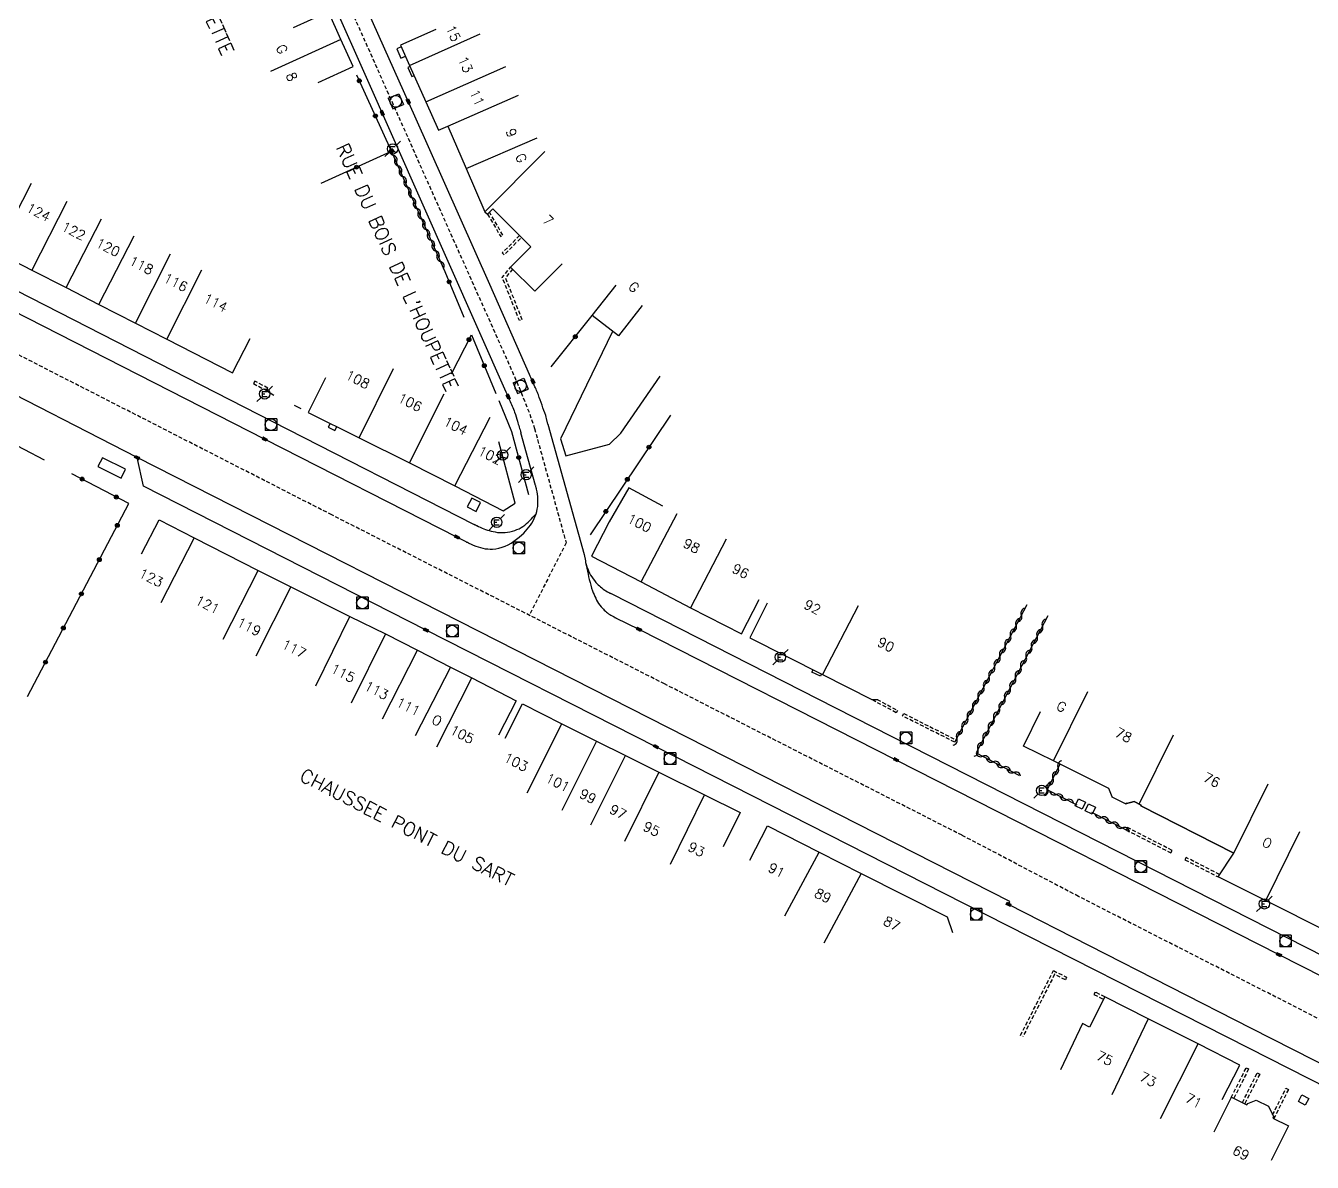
# Model space of a CAD drawing. Header units: millimetres. Extents: x 134000 to 135000, y 131000 to 132000.
# Drawn here: x 134129.2 to 134295.6, y 131115.6 to 131262.6 of the extents above; entities that cross this region are included whole.
import ezdxf
from ezdxf.enums import TextEntityAlignment as Align

# ---------------------------------------------------------------- set-up
doc = ezdxf.new("R2010")
doc.units = ezdxf.units.MM
doc.linetypes.add('DASHED', pattern=[0.75, 0.5, -0.25])
doc.layers.get('0').update_dxf_attribs({"linetype": 'CONTINUOUS'})
for name, color, linetype in [('W0001', 6, 'DASHED'), ('W0008', 7, 'CONTINUOUS'), ('W0100', 7, 'CONTINUOUS'), ('W0112', 1, 'DASHED'), ('W0310', 3, 'CONTINUOUS'), ('W0322', 7, 'CONTINUOUS'), ('W0400', 7, 'CONTINUOUS'), ('W0420', 7, 'CONTINUOUS'), ('W0471', 7, 'CONTINUOUS'), ('W0989', 7, 'CONTINUOUS'), ('W0991', 7, 'CONTINUOUS'), ('W1102', 7, 'CONTINUOUS')]:
    doc.layers.add(name, color=color, linetype=linetype)
doc.styles.get("Standard").update_dxf_attribs({"font": 'romans.shx', "width": 0.85})

# ---------------------------------------------------------------- blocks, each defined once
blk = doc.blocks.new('t310o')
at = {"color": 0, "linetype": 'Continuous'}
for centre, start, end in [((-0.5, 0.38), 216.8699, 323.1304), ((0.5, -0.37), 36.8699, 143.1303)]:
    blk.add_arc(centre, 0.625, start, end, dxfattribs=at)
blk = doc.blocks.new('T400')
for p, q in [((-0.15, 0.3), (0.15, 0.3)), ((-0.15, -0.25), (-0.15, 0.3)), ((-0.15, 0.15), (0.15, 0.15)), ((-0.15, 0), (0.15, 0)), ((0.15, 0.3), (0.15, -0.25)), ((-0.15, -0.15), (0.15, -0.15)), ((-0.15, -0.25), (-0.15, -0.3)), ((-0.15, -0.3), (0.15, -0.3)), ((0.15, -0.3), (0.15, -0.25))]:
    blk.add_line(p, q)
blk = doc.blocks.new('T420')
for p, q in [((0.75, 0.75), (-0.75, 0.75)), ((-0.75, 0.75), (-0.75, -0.75)), ((0.75, 0.75), (0.75, -0.75)), ((0.75, -0.75), (-0.75, -0.75))]:
    blk.add_line(p, q)
blk.add_ellipse((0, 0), major_axis=(-0.53, 0.53), ratio=1, start_param=3.926991, end_param=10.210176)
blk = doc.blocks.new('T471')
for p, q in [((-0.333334, 0.333334), (-0.333334, -0.333334)), ((-0.333334, 0.333334), (0.333334, 0.333334)), ((-0.333334, 0), (0, 0)), ((0.500001, 0.500001), (1.000002, 1.000002)), ((-0.500001, -0.500001), (-1.000002, -1.000002)), ((-0.333334, -0.333334), (0.333334, -0.333334))]:
    blk.add_line(p, q)
blk.add_ellipse((0, 0), major_axis=(0.471405, 0.471405), ratio=1, start_param=5.4977871438, end_param=11.780972451)
blk = doc.blocks.new('t112o')
at = {"color": 0, "linetype": 'Continuous'}
for p, q in [((-0.5, 0.5), (0.5, 0.5)), ((-0.5, -0.5), (-0.5, 0.5)), ((0.5, 0.5), (0.5, -0.5)), ((0.5, -0.5), (-0.5, -0.5))]:
    blk.add_line(p, q, dxfattribs=at)
blk = doc.blocks.new('t322o')
at = {"color": 0, "linetype": 'Continuous'}
for radius in [0.25, 0.15]:
    blk.add_circle((0, 0), radius, dxfattribs=at)

msp = doc.modelspace()

# ---------------------------------------------------------------- linework, layer by layer
at = {"layer": 'W0001', "flags": 128}
msp.add_lwpolyline([(134136.02, 131334.53), (134139.71, 131329.93), (134142.5, 131325.94), (134146.5, 131319.79), (134149.53, 131314.6), (134152.17, 131309.57), (134158.32, 131294.08), (134163.35, 131282.43), (134183.24, 131237.72), (134191.31, 131219.67), (134192.99, 131215.84), (134194.35, 131212.41), (134194.97, 131210.53)], dxfattribs=at)
at = {"layer": 'W0001'}
for points in [[(134559.15, 131000), (134556.23, 131001.6), (134537.66, 131011.41), (134517.13, 131022.04), (134493.16, 131034.2), (134479.78, 131040.98), (134465.86, 131048.07), (134435.81, 131063.57), (134392.78, 131085.16), (134361.14, 131101.25), (134329.19, 131117.5), (134297.56, 131133.56), (134265.34, 131149.98), (134250.28, 131157.89), (134211.8, 131177.47), (134168.77, 131199.34), (134112.75, 131227.97), (134087.52, 131240.88), (134071.33, 131249.22), (134059.63, 131255.08), (134048.45, 131261.05), (134034.53, 131268.62), (134000, 131287.58)], [(134194.97, 131210.53), (134199.06, 131195.73), (134194.3, 131186.36)]]:
    msp.add_lwpolyline(points, dxfattribs=at)
at = {"layer": 'W0008'}
for points in [[(134133.72, 131333.11, -0.002913), (134135.32, 131331.1, -0.010332), (134136.81, 131329.13, -0.000748), (134140.85, 131323.54, -0.006576), (134141.3, 131322.89, -0.010453), (134143.54, 131319.44, -0.011054), (134145.53, 131316.08, -0.005828), (134147.37, 131312.7, -0.005866), (134149.13, 131309.29, -0.003489), (134152.18, 131303.1, -0.00768), (134153.5, 131300.25), (134165.35, 131273.67), (134173.02, 131256.39), (134191.27, 131215.28, -0.000842), (134191.74, 131214.21, -0.001145), (134192.09, 131213.42, -0.02009), (134192.4, 131212.63, -0.013837), (134192.76, 131211.46, 0.006827), (134193.22, 131209.98)], [(134196.72, 131211.09), (134196.53, 131211.83, 0.01429), (134196.42, 131212.19, 0.00366), (134195.95, 131213.56, 0.003783), (134195.47, 131214.88, 0.012936), (134195.32, 131215.26, 0.001829), (134195.03, 131215.94, 0.00078), (134194.33, 131217.51), (134189.19, 131229.14), (134179.5, 131250.93), (134164.2, 131285.2), (134159.85, 131294.96, -0.077487), (134159.68, 131295.6, -0.035844), (134159.62, 131297.02, -0.059332), (134159.78, 131298.1, -0.038723), (134160.35, 131299.67, -0.058549), (134161.29, 131301.24, -0.069905), (134162.39, 131302.31, -0.049515), (134164, 131303.26, -0.07357), (134165.22, 131303.62), (134186.33, 131306.63)]]:
    msp.add_lwpolyline(points, format="xyb", dxfattribs=at)
for points in [[(134404, 131071.04), (134287.36, 131130.33), (134250.5, 131149.06), (134210.67, 131169.36), (134180.95, 131184.45), (134144.42, 131203.06), (134143.58, 131206.77), (134102.25, 131228), (134076.25, 131241.25), (134076.23, 131241.25), (134060.58, 131249.47), (134050.2, 131254.89), (134041.08, 131259.86), (134041.06, 131259.88), (134002.38, 131281.09), (134000, 131282.39)], [(134177.74, 131259.9), (134177.16, 131259.64), (134177.7, 131258.46), (134178.27, 131258.72)], [(134178.88, 131257.36), (134178.59, 131257.23), (134179.1, 131256.08), (134179.4, 131256.21)], [(134094.52, 131242.62), (134160.08, 131209.14), (134184.95, 131196.48), (134186.11, 131195.89), (134186.14, 131195.88), (134186.19, 131195.84), (134186.22, 131195.83), (134186.25, 131195.81), (134186.3, 131195.8), (134186.33, 131195.77), (134186.38, 131195.75), (134186.41, 131195.73), (134186.44, 131195.72), (134186.48, 131195.69), (134186.77, 131195.55), (134187.06, 131195.42), (134187.38, 131195.31), (134187.67, 131195.2), (134187.98, 131195.11), (134188.3, 131195.03), (134188.61, 131194.97), (134188.92, 131194.94), (134189.25, 131194.91), (134189.56, 131194.92), (134189.56, 131194.92), (134189.97, 131194.95), (134190.38, 131195.03), (134190.78, 131195.16), (134191.17, 131195.31), (134191.56, 131195.48), (134191.94, 131195.7), (134192.3, 131195.94), (134192.66, 131196.19), (134193, 131196.47), (134193.33, 131196.75), (134193.58, 131197), (134193.81, 131197.23), (134194.03, 131197.5), (134194.25, 131197.75), (134194.45, 131198.03), (134194.63, 131198.3), (134194.8, 131198.59), (134194.94, 131198.89), (134195.08, 131199.19), (134195.19, 131199.5), (134195.27, 131199.8), (134195.33, 131200.11), (134195.39, 131200.42), (134195.42, 131200.75), (134195.42, 131201.08), (134195.42, 131201.39), (134195.41, 131201.72), (134195.36, 131202.03), (134195.31, 131202.34), (134195.23, 131202.66), (134195.23, 131202.72), (134195.22, 131202.77), (134195.2, 131202.81), (134195.19, 131202.86), (134195.17, 131202.91), (134195.16, 131202.97), (134195.14, 131203.02), (134195.14, 131203.06), (134195.13, 131203.11), (134195.11, 131203.16), (134193.22, 131209.98)], [(134124.23, 131230.27), (134161.09, 131211.44), (134187.09, 131198.16), (134187.09, 131198.16), (134187.14, 131198.14), (134187.17, 131198.12), (134187.22, 131198.11), (134187.25, 131198.08), (134187.3, 131198.06), (134187.34, 131198.05), (134187.38, 131198.02), (134187.42, 131198), (134187.45, 131197.98), (134187.5, 131197.97), (134187.72, 131197.86), (134187.95, 131197.75), (134188.19, 131197.64), (134188.41, 131197.55), (134188.64, 131197.47), (134188.89, 131197.38), (134189.13, 131197.31), (134189.38, 131197.25), (134189.63, 131197.19), (134189.88, 131197.14), (134189.88, 131197.14), (134190.19, 131197.09), (134190.52, 131197.08), (134190.83, 131197.08), (134191.16, 131197.08), (134191.48, 131197.11), (134191.8, 131197.16), (134192.11, 131197.23), (134192.41, 131197.33), (134192.7, 131197.44), (134192.98, 131197.56), (134192.98, 131197.56), (134193.25, 131197.7), (134193.48, 131197.86), (134193.72, 131198.03), (134193.94, 131198.22), (134194.16, 131198.42), (134194.38, 131198.62), (134194.58, 131198.83), (134194.78, 131199.05), (134194.98, 131199.27), (134195.19, 131199.5)], [(134168.55, 131211.19), (134168.3, 131210.7), (134169.17, 131210.25), (134169.42, 131210.75)], [(134196.72, 131211.09), (134201.38, 131194.23), (134201.55, 131193.42), (134201.55, 131193.39), (134201.56, 131193.38), (134201.56, 131193.34), (134201.56, 131193.33), (134201.58, 131193.3), (134201.58, 131193.28), (134201.58, 131193.25), (134201.59, 131193.23), (134201.59, 131193.2), (134201.59, 131193.19), (134201.67, 131192.81), (134201.75, 131192.45), (134201.83, 131192.08), (134201.91, 131191.7), (134201.98, 131191.34), (134202.06, 131190.97), (134202.16, 131190.61), (134202.25, 131190.25), (134202.36, 131189.88), (134202.48, 131189.52), (134202.58, 131189.28), (134202.67, 131189.03), (134202.78, 131188.8), (134202.89, 131188.56), (134203, 131188.33), (134203.13, 131188.09), (134203.27, 131187.88), (134203.42, 131187.67), (134203.58, 131187.45), (134203.75, 131187.27), (134203.88, 131187.14), (134204, 131187.02), (134204.14, 131186.89), (134204.27, 131186.77), (134204.42, 131186.66), (134204.56, 131186.56), (134204.72, 131186.45), (134204.86, 131186.36), (134205.02, 131186.27), (134205.19, 131186.19), (134205.2, 131186.17), (134205.23, 131186.16), (134205.27, 131186.14), (134205.3, 131186.12), (134205.31, 131186.11), (134205.34, 131186.09), (134205.38, 131186.09), (134205.41, 131186.08), (134205.44, 131186.06), (134205.45, 131186.05), (134205.45, 131186.05), (134208.48, 131184.55), (134241.73, 131167.66), (134291.25, 131142.45), (134342.3, 131116.53)], [(134344.42, 131104.08), (134287.73, 131132.88), (134256.28, 131148.95), (134256.45, 131149.33), (134143.58, 131206.77)], [(134201.55, 131193.42), (134201.55, 131193.39), (134201.56, 131193.38), (134201.56, 131193.34), (134201.56, 131193.33), (134201.58, 131193.3), (134201.58, 131193.28), (134201.58, 131193.25), (134201.59, 131193.23), (134201.59, 131193.2), (134201.59, 131193.19), (134201.67, 131192.91), (134201.75, 131192.62), (134201.86, 131192.36), (134201.97, 131192.09), (134202.09, 131191.83), (134202.23, 131191.56), (134202.38, 131191.33), (134202.55, 131191.08), (134202.72, 131190.84), (134202.91, 131190.62), (134202.91, 131190.62), (134203.05, 131190.47), (134203.2, 131190.31), (134203.36, 131190.16), (134203.52, 131190.02), (134203.69, 131189.89), (134203.86, 131189.75), (134204.05, 131189.62), (134204.22, 131189.52), (134204.41, 131189.41), (134204.59, 131189.3), (134204.59, 131189.3), (134204.63, 131189.28), (134204.66, 131189.27), (134204.69, 131189.25), (134204.72, 131189.23), (134204.73, 131189.22), (134204.77, 131189.22), (134204.8, 131189.2), (134204.83, 131189.19), (134204.86, 131189.17), (134204.89, 131189.16), (134233.92, 131174.38), (134343.47, 131118.61)], [(134232.11, 131178.77), (134231.95, 131178.47), (134230.86, 131179), (134231.02, 131179.31)]]:
    msp.add_lwpolyline(points, dxfattribs=at)
at = {"layer": 'W0008', "flags": 128}
msp.add_lwpolyline([(134205.06, 131223.08), (134198.32, 131209.19), (134199.02, 131206.98), (134204.66, 131208.48), (134206.13, 131209.91), (134211.24, 131217.32)], dxfattribs=at)
at = {"layer": 'W0100', "flags": 128}
for points in [[(134166.98, 131255.31), (134171.53, 131257.37), (134169.94, 131260.86), (134168.33, 131264.43), (134163.78, 131262.37)], [(134182.21, 131262.16), (134177.65, 131260.11), (134178.82, 131257.49), (134180.92, 131252.8), (134182.56, 131249.13), (134183.75, 131249.64), (134186.15, 131244.17), (134188.55, 131238.58), (134188.89, 131238.25), (134189.6, 131238.94), (134194.52, 131234.04), (134191.88, 131231.4), (134195.02, 131228.28), (134198.55, 131231.82)], [(134208.91, 131226.44), (134205.83, 131222.5), (134202.45, 131225.13), (134205.52, 131229.08)], [(134211.57, 131200.46), (134207.19, 131202.87), (134204.63, 131198.45)]]:
    msp.add_lwpolyline(points, dxfattribs=at)
at = {"layer": 'W0100'}
for points in [[(134100.38, 131251.7), (134098.09, 131247.25), (134101.5, 131245.5), (134107.03, 131242.73), (134110.55, 131240.98), (134114.16, 131239.14), (134117.61, 131237.36), (134121.09, 131235.58), (134125.33, 131233.38), (134129.94, 131231.02), (134134.39, 131228.75), (134138.64, 131226.56), (134143.38, 131224.17), (134147.42, 131222.09), (134155.92, 131217.72), (134158.2, 131222.17)], [(134167.95, 131217.08), (134165.72, 131212.59), (134172.28, 131209.33), (134178.81, 131206.09), (134184.69, 131203.09), (134190.92, 131199.89), (134192.48, 131200.86), (134190.38, 131208.8)], [(134141.52, 131204.08), (134142.09, 131205.25), (134139.08, 131206.75), (134138.5, 131205.59), (134141.52, 131204.08)], [(134186.86, 131201.53), (134186.28, 131200.39), (134187.44, 131199.8), (134187.98, 131200.95), (134186.86, 131201.53)], [(134144.14, 131194.3), (134146.44, 131198.73), (134150.97, 131196.39), (134159.23, 131192.17), (134163.47, 131190.02), (134171.11, 131186.19), (134175.7, 131183.95), (134179.86, 131181.86), (134184.09, 131179.66), (134186.88, 131178.25), (134192.61, 131175.31), (134190.33, 131170.86)], [(134204.63, 131198.45), (134202.33, 131194.02), (134208.78, 131190.67), (134215.16, 131187.33), (134221.75, 131183.95), (134224.03, 131188.41)], [(134225.06, 131187.91), (134222.81, 131183.44), (134232.23, 131178.7), (134238.61, 131175.45), (134239.39, 131175.47)], [(134191.16, 131170.44), (134193.42, 131174.89), (134198.53, 131172.3), (134202.98, 131170.06), (134206.73, 131168.2), (134211.05, 131166.08), (134216.97, 131163.12), (134221.59, 131160.86), (134219.39, 131156.38)], [(134306.08, 131141.14), (134289.45, 131149.48), (134283.39, 131152.5), (134285.42, 131155.59), (134273.42, 131161.72), (134273.45, 131161.78), (134272.53, 131162.25), (134271.41, 131161.98), (134272.53, 131162.25), (134273.45, 131161.78), (134273.42, 131161.72), (134285.42, 131155.59), (134285.42, 131155.59), (134285.42, 131155.59), (134273.42, 131161.72), (134273.45, 131161.78), (134272.53, 131162.25), (134271.41, 131161.98), (134269.67, 131162.84), (134269.67, 131162.88), (134269.67, 131162.89), (134269.25, 131163.94), (134262.09, 131167.52), (134258.22, 131169.44), (134260.44, 131173.92)], [(134271.41, 131161.98), (134272.53, 131162.25), (134273.45, 131161.78), (134273.42, 131161.72), (134285.42, 131155.59), (134285.42, 131155.59)], [(134271.59, 131162.03), (134271.45, 131162)], [(134271.45, 131162), (134271.59, 131162.03)], [(134222.84, 131154.67), (134225.11, 131159.12), (134231.8, 131155.72), (134237.23, 131152.97), (134248.34, 131147.36), (134249.02, 131145.32)], [(134283.92, 131123.69), (134286.19, 131128.14), (134280.81, 131130.89), (134274.34, 131134.14), (134268.75, 131136.98), (134266.75, 131133.08), (134265.86, 131133.53), (134263, 131127.53)], [(134282.88, 131119.53), (134285.13, 131124), (134287.13, 131123), (134287.22, 131123.17), (134288.3, 131123.64), (134289.89, 131122.83), (134290.56, 131121.5), (134290.47, 131121.31), (134292.5, 131120.3), (134290.27, 131115.83)]]:
    msp.add_lwpolyline(points, dxfattribs=at)
at = {"layer": 'W0112', "flags": 128}
for points in [[(134188.89, 131238.25), (134190.61, 131235.35), (134190.91, 131235.53), (134189.14, 131238.5)], [(134193.05, 131235.5), (134190.81, 131233.25), (134191.05, 131233), (134193.3, 131235.26)], [(134192.13, 131231.15), (134191.21, 131230.01), (134193.35, 131224.63), (134193.02, 131224.5), (134190.81, 131230.07), (134191.88, 131231.4)]]:
    msp.add_lwpolyline(points, dxfattribs=at)
at = {"layer": 'W0112'}
for points in [[(134158.78, 131216.66), (134158.61, 131216.34), (134160.33, 131215.45), (134160.48, 131215.75), (134158.78, 131216.66)], [(134239.3, 131175.47), (134241.94, 131174.05), (134241.77, 131173.75), (134238.61, 131175.45)], [(134242.75, 131173.64), (134249.48, 131170.25), (134249.33, 131169.94), (134242.59, 131173.33), (134242.75, 131173.64)], [(134271.66, 131158.91), (134271.5, 131158.59), (134277.28, 131155.62), (134277.44, 131155.94), (134271.66, 131158.91)], [(134283.58, 131152.8), (134279.27, 131155.03), (134279.11, 131154.72), (134283.39, 131152.5)], [(134257.83, 131132), (134261.94, 131140.06)], [(134261.94, 131140.06), (134262.09, 131140.38), (134263.8, 131139.52), (134263.64, 131139.2), (134262.25, 131139.91), (134258.14, 131131.84)], [(134268.75, 131136.98), (134267.48, 131137.61), (134267.33, 131137.3), (134268.59, 131136.67)], [(134285.09, 131123.97), (134287.03, 131127.81), (134287.34, 131127.66), (134285.42, 131123.84)], [(134286.53, 131123.3), (134288.45, 131127.14), (134288.77, 131126.98), (134286.84, 131123.14)], [(134290.45, 131121.72), (134292.17, 131125.16), (134292.48, 131125), (134290.61, 131121.25)]]:
    msp.add_lwpolyline(points, dxfattribs=at)
at = {"layer": 'W0310'}
for points in [[(134183.41, 131230.78), (134176.49, 131246.43)], [(134258.64, 131187.72), (134249.48, 131170.25)], [(134261.36, 131186.28), (134252.08, 131168.58), (134257.61, 131165.67)], [(134265.16, 131161.81), (134261.3, 131163.78), (134262.95, 131167.09)], [(134267.02, 131160.89), (134271.5, 131158.59)]]:
    msp.add_lwpolyline(points, dxfattribs=at)
at = {"layer": 'W0322'}
for points in [[(134167.4, 131242.25), (134176.49, 131246.43), (134171.98, 131256.24)], [(134185.86, 131224.88), (134183.41, 131230.78)], [(134197.11, 131218.51), (134202.45, 131225.13)], [(134184.22, 131217.58), (134186.81, 131222.64), (134189.99, 131215.05)], [(134160.33, 131215.45), (134161.27, 131214.84)], [(134163.91, 131213.56), (134164.75, 131213.11)], [(134192.05, 131210.08), (134190.39, 131214.11)], [(134212.55, 131212.26), (134202.18, 131196.77)], [(134131.59, 131206.45), (134123.66, 131210.55), (134112.02, 131185.07)], [(134194.25, 131201.95), (134192.05, 131210.08)], [(134129.39, 131175.86), (134142.5, 131200.81), (134135.14, 131204.67)]]:
    msp.add_lwpolyline(points, dxfattribs=at)
at = {"layer": 'W1102', "flags": 128}
for points in [[(134178.82, 131257.49), (134187.94, 131261.6)], [(134169.94, 131260.86), (134160.84, 131256.74)], [(134180.92, 131252.8), (134191.27, 131257.36)], [(134183.75, 131249.64), (134192.9, 131253.67)], [(134186.15, 131244.17), (134195.34, 131248.12)], [(134188.55, 131238.58), (134196.3, 131246.37)]]:
    msp.add_lwpolyline(points, dxfattribs=at)
at = {"layer": 'W1102'}
for points in [[(134125.33, 131233.38), (134129.91, 131242.27)], [(134134.48, 131239.92), (134129.94, 131231.02)], [(134134.39, 131228.75), (134138.95, 131237.66)], [(134138.64, 131226.56), (134143.19, 131235.47)], [(134143.38, 131224.17), (134147.88, 131233.11)], [(134147.42, 131222.09), (134151.95, 131231.05)], [(134172.28, 131209.33), (134176.73, 131218.28)], [(134178.81, 131206.09), (134183.31, 131215.03)], [(134184.69, 131203.09), (134189.25, 131211.98)], [(134208.78, 131190.67), (134213.41, 131199.55)], [(134150.97, 131196.39), (134146.64, 131187.99)], [(134219.77, 131196.2), (134215.16, 131187.33)], [(134154.7, 131183.25), (134159.23, 131192.17)], [(134163.47, 131190.02), (134158.95, 131181.09)], [(134236.85, 131187.58), (134232.24, 131178.7)], [(134166.69, 131177.22), (134171.11, 131186.19)], [(134175.7, 131183.95), (134171.27, 131174.98)], [(134175.31, 131172.95), (134179.86, 131181.86)], [(134184.09, 131179.66), (134179.53, 131170.77)], [(134182.33, 131169.34), (134186.88, 131178.25)], [(134262.09, 131167.52), (134266.55, 131176.48)], [(134194.03, 131163.38), (134198.53, 131172.3)], [(134202.98, 131170.06), (134198.52, 131161.12)], [(134273.19, 131161.92), (134277.63, 131170.88)], [(134202.28, 131159.25), (134206.73, 131168.2)], [(134211.05, 131166.08), (134206.61, 131157.11)], [(134212.55, 131154.16), (134216.97, 131163.12)], [(134285.42, 131155.59), (134289.86, 131164.55)], [(134289.55, 131149.44), (134293.98, 131158.39)], [(134227.34, 131147.46), (134231.8, 131155.72)], [(134237.23, 131152.97), (134232.4, 131143.93)], [(134274.34, 131134.14), (134269.63, 131124.3)], [(134275.93, 131121.23), (134280.81, 131130.89)]]:
    msp.add_lwpolyline(points, dxfattribs=at)

# ---------------------------------------------------------------- block references
at = {"layer": 'W0112'}
for p, rotation in [((134265.56, 131161.95), 244.796798611781), ((134266.88, 131161.3), 334.0925230697206), ((134294.45, 131123.64), 152.1047113125625)]:
    msp.add_blockref('t112o', p, dxfattribs=dict(at, rotation=rotation))
at = {"layer": 'W0310'}
for p, rotation in [((134176.73, 131245.87), 113.854203762179), ((134177.34, 131244.5), 113.854203762179), ((134177.95, 131243.13), 113.854203762179), ((134178.55, 131241.76), 113.854203762179), ((134179.16, 131240.39), 113.854203762179), ((134179.77, 131239.01), 113.854203762179), ((134180.37, 131237.64), 113.854203762179), ((134180.98, 131236.27), 113.854203762179), ((134181.59, 131234.9), 113.854203762179), ((134182.19, 131233.53), 113.854203762179), ((134182.8, 131232.15), 113.854203762179), ((134257.94, 131186.39), 242.3389030397633), ((134257.25, 131185.06), 242.3389030397633), ((134260.66, 131184.95), 242.3332155955808), ((134255.86, 131182.4), 242.3389030397633), ((134256.55, 131183.73), 242.3389030397633), ((134259.27, 131182.3), 242.3332155955808), ((134259.97, 131183.62), 242.3332155955808), ((134255.16, 131181.08), 242.3389030397633), ((134258.57, 131180.97), 242.3332155955808), ((134254.46, 131179.75), 242.3389030397633), ((134257.88, 131179.64), 242.3332155955808), ((134253.07, 131177.09), 242.3389030397633), ((134253.77, 131178.42), 242.3389030397633), ((134257.18, 131178.31), 242.3332155955808), ((134252.37, 131175.76), 242.3389030397633), ((134255.79, 131175.65), 242.3332155955808), ((134256.48, 131176.98), 242.3332155955808), ((134251.68, 131174.43), 242.3389030397633), ((134255.09, 131174.32), 242.3332155955808), ((134250.98, 131173.1), 242.3389030397633), ((134254.39, 131173), 242.3332155955808), ((134249.59, 131170.45), 242.3389030397633), ((134250.28, 131171.78), 242.3389030397633), ((134253.7, 131171.67), 242.3332155955808), ((134252.31, 131169.01), 242.3332155955808), ((134253, 131170.34), 242.3332155955808), ((134252.97, 131168.11), 332.2821175044713), ((134254.3, 131167.41), 332.2821175044713), ((134255.63, 131166.71), 332.2821175044713), ((134256.96, 131166.01), 332.2821175044713), ((134262.71, 131166.61), 63.43564070069615), ((134261.37, 131163.93), 63.43564070069615), ((134262.04, 131165.27), 63.43564070069615), ((134262.48, 131163.18), 152.9718563681808), ((134263.82, 131162.49), 152.9718563681808), ((134268.35, 131160.21), 332.8795853110831), ((134269.69, 131159.52), 332.8795853110831), ((134271.02, 131158.84), 332.8795853110831)]:
    msp.add_blockref('t310o', p, dxfattribs=dict(at, rotation=rotation))
at = {"layer": 'W0322'}
for p, rotation in [((134172.31, 131255.52), 114.6739353419207), ((134174.4, 131250.97), 114.6739353419207), ((134176.49, 131246.43), 114.6739353419207), ((134171.95, 131244.34), 24.6739353418546), ((134183.94, 131229.5), 112.6095875460591), ((134186.5, 131222.03), 62.83167074953332), ((134200.25, 131222.4), 51.08646172904784), ((134188.48, 131218.66), 292.7477645296302), ((134209.77, 131208.11), 236.1743302142553), ((134192.94, 131206.78), 105.171668396249), ((134136.47, 131203.98), 152.3266856464814), ((134206.99, 131203.95), 236.1743302142553), ((134140.89, 131201.65), 152.3266856464814), ((134204.2, 131199.8), 236.1743302142553), ((134141.02, 131197.99), 62.28428901169617), ((134138.69, 131193.56), 62.28428901169617), ((134136.37, 131189.14), 62.28428901169617), ((134134.04, 131184.71), 62.28428901169617), ((134131.72, 131180.29), 62.28428901169617)]:
    msp.add_blockref('t322o', p, dxfattribs=dict(at, rotation=rotation))
at = {"layer": 'W0400'}
for p, rotation in [((134178.65, 131252.83), 24.16869187959152), ((134175.28, 131251.33), 204.0596859924631), ((134194.77, 131216.62), 205.6940497919029), ((134191.57, 131214.64), 204.7678387787673), ((134160.08, 131209.14), 242.9321334861459), ((134143.58, 131206.77), 62.93213348619767), ((134184.94, 131196.49), 243.0303064785689), ((134208.48, 131184.55), 243.0533980579773), ((134180.95, 131184.45), 63.03030647871861), ((134210.68, 131169.36), 63.03615712480509), ((134241.73, 131167.66), 243.0361571247955), ((134256.3, 131148.95), 62.30533582238807), ((134291.25, 131142.45), 242.9920923983173)]:
    msp.add_blockref('T400', p, dxfattribs=dict(at, rotation=rotation))
at = {"layer": 'W0420', "rotation": 112.6598306431515}
for p in [(134177.04, 131252.86), (134193.18, 131216.04)]:
    msp.add_blockref('T420', p, dxfattribs=at)
at = {"layer": 'W0420'}
for p in [(134160.89, 131211.03), (134192.95, 131195.06), (134172.72, 131187.95), (134184.33, 131184.31), (134243.01, 131170.49), (134212.5, 131167.8), (134273.39, 131153.84), (134252.1, 131147.66), (134292.11, 131144.2)]:
    msp.add_blockref('T420', p, dxfattribs=at)
at = {"layer": 'W0471'}
for p in [(134176.63, 131246.7), (134160.08, 131215), (134190.87, 131207.1), (134193.9, 131204.55), (134190.09, 131198.39), (134226.78, 131180.94), (134260.58, 131163.7), (134289.38, 131149.02)]:
    msp.add_blockref('T471', p, dxfattribs=at)

# ---------------------------------------------------------------- texts
at = {"layer": 'W0989'}
for s, rotation, p in [("RUE DU BOIS DE L'HOUPETTE", 294.3, (134148.2, 131274.86)), ("RUE DU BOIS DE L'HOUPETTE", 294.3, (134177.19, 131231.41)), ('CHAUSSEE PONT DU SART', 333, (134178.46, 131158.89))]:
    msp.add_text(s, height=1.75, rotation=rotation, dxfattribs=at).set_placement(p, align=Align.MIDDLE)
at = {"layer": 'W0991'}
for s, rotation, p in [('15', 294.417, (134184.47, 131261.66)), ('G', 294.417, (134162.3, 131259.61)), ('13', 294.417, (134186.05, 131257.63)), ('8', 294.417, (134163.57, 131256.04)), ('11', 294.417, (134187.55, 131253.35)), ('9', 294.417, (134191.99, 131248.77)), ('G', 294.417, (134193.25, 131245.52)), ('124', 333, (134130.82, 131238.51)), ('7', 316.17, (134196.74, 131237.45)), ('122', 333, (134135.36, 131236.09)), ('120', 333, (134139.8, 131233.97)), ('118', 333, (134144.13, 131231.65)), ('116', 333, (134148.56, 131229.44)), ('G', 316.17, (134207.82, 131228.83)), ('114', 333, (134153.73, 131226.8)), ('108', 333, (134172.11, 131216.87)), ('106', 333, (134178.87, 131213.92)), ('104', 333, (134184.78, 131210.86)), ('102', 333, (134189.22, 131207.06)), ('100', 333, (134208.54, 131198.29)), ('98', 333, (134215.3, 131195.34)), ('123', 333, (134145.39, 131191.22)), ('96', 333, (134221.63, 131192.07)), ('121', 333, (134152.68, 131187.74)), ('92', 333, (134230.93, 131187.42)), ('119', 333, (134158.06, 131184.89)), ('90', 333, (134240.43, 131182.56)), ('117', 333, (134163.87, 131182.04)), ('115', 333, (134170.21, 131178.87)), ('113', 333, (134174.54, 131176.65)), ('111', 333, (134178.66, 131174.54)), ('G', 333, (134263.13, 131174.54)), ('O', 333, (134182.35, 131172.75)), ('105', 333, (134185.62, 131170.95)), ('78', 333, (134271.16, 131170.85)), ('103', 333, (134192.59, 131167.36)), ('101', 333, (134197.98, 131164.72)), ('76', 333, (134282.56, 131165.04)), ('99', 333, (134201.89, 131162.93)), ('97', 333, (134205.79, 131160.92)), ('95', 333, (134210.12, 131158.71)), ('93', 333, (134215.93, 131156.07)), ('O', 333, (134289.74, 131156.91)), ('91', 333, (134226.29, 131153.37)), ('89', 333, (134232.28, 131150.07)), ('87', 333, (134241.19, 131146.47)), ('75', 333, (134268.73, 131129.04)), ('73', 333, (134274.33, 131126.3)), ('71', 333, (134280.24, 131123.55)), ('69', 333, (134286.36, 131116.8))]:
    msp.add_text(s, height=1.25, rotation=rotation, dxfattribs=at).set_placement(p, align=Align.MIDDLE)

doc.saveas('drawing.dxf')
